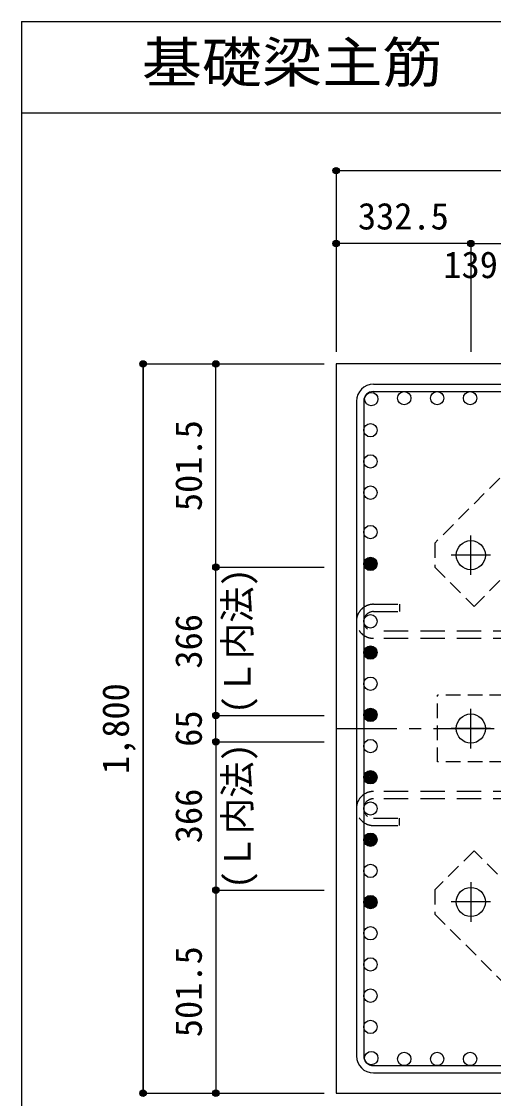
# Model space of a CAD drawing. Units: millimetres at full size, sheet at 1:30. Extents: x -5973 to 5954, y -4195 to 4201.
# Drawn here: x -5973 to -4807, y 1543 to 4201 of the extents above; entities that cross this region are included whole.
import ezdxf
from ezdxf.enums import TextEntityAlignment as Align

# ---------------------------------------------------------------- set-up
doc = ezdxf.new("R2010")
doc.units = ezdxf.units.MM
doc.header["$LTSCALE"] = 30
doc.header["$PDMODE"] = 32
doc.header["$PDSIZE"] = 15
for name, pattern in [('CHAIN1', [8, 5, -1, 1, -1]), ('DASHED1', [1.8, 1.2, -0.6]), ('DASHED2', [3, 2, -1])]:
    doc.linetypes.add(name, pattern=pattern)
for name, color, linetype in [('0-1_躯体線', 2, 'Continuous'), ('0-2_アンカーボルト', 4, 'CHAIN1'), ('0-3_立上り筋', 4, 'Continuous'), ('0-4_フープ筋', 7, 'Continuous'), ('0-7_文字', 4, 'Continuous'), ('0-9_プレート', 4, 'DASHED1'), ('0-C', 7, 'DASHED2'), ('0-D_寸法', 4, 'Continuous'), ('6-7_文字', 7, 'Continuous'), ('F-0_枠', 6, 'Continuous')]:
    doc.layers.add(name, color=color, linetype=linetype)
doc.styles.add('ＭＳ ゴシック', font='')
doc.styles.get('ＭＳ ゴシック').set_extended_font_data('MS Gothic')

msp = doc.modelspace()

# ---------------------------------------------------------------- linework, layer by layer
at = {"layer": '0-1_躯体線'}
for p, q in [((-2995.8, 3356.03), (-5195.8, 3356.03)), ((-5195.8, 3356.03), (-5195.8, 1556.03)), ((-5195.8, 1556.03), (-4577.8, 1556.03))]:
    msp.add_line(p, q, dxfattribs=at)
at = {"layer": '0-2_アンカーボルト'}
for p, q in [((-4863.3, 2835.23), (-4863.3, 2932.73)), ((-4814.6, 2884.03), (-4912.1, 2884.03)), ((-4863.3, 2407.23), (-4863.3, 2504.73)), ((-4814.6, 2456.03), (-4912.1, 2456.03)), ((-4863.3, 2076.73), (-4863.3, 1979.23)), ((-4814.5, 2028.03), (-4912, 2028.03))]:
    msp.add_line(p, q, dxfattribs=at)
at = {"layer": '0-2_アンカーボルト', "color": 3, "linetype": 'Continuous'}
for centre in [(-4863.3, 2884.03), (-4863.3, 2456.03), (-4863.3, 2028.03)]:
    msp.add_circle(centre, 36, dxfattribs=at)
at = {"layer": '0-3_立上り筋', "color": 3}
for centre in [(-5109.1, 3269.33), (-5027.77, 3271.53), (-4946.44, 3271.53), (-4865.11, 3271.53), (-5111.3, 3192.33), (-5111.3, 3115.33), (-5111.3, 3038.33), (-5111.3, 2941.03), (-5111.3, 2862.53), (-5111.3, 2720.73), (-5111.3, 2643.73), (-5111.3, 2566.73), (-5111.3, 2489.73), (-5111.3, 2412.73), (-5111.3, 2335.73), (-5111.3, 2258.73), (-5111.3, 2181.73), (-5111.3, 2104.73), (-5111.3, 2027.73), (-5111.3, 1950.73), (-5111.3, 1873.73), (-5111.3, 1796.73), (-5111.3, 1719.73), (-5109.1, 1642.73), (-5027.77, 1640.53), (-4946.44, 1640.53), (-4865.11, 1640.53)]:
    msp.add_circle(centre, 16.5, dxfattribs=at)
at = {"layer": '0-3_立上り筋'}
for centre, radius in [((-5111.3, 2862.53), 14.85), ((-5111.3, 2862.53), 13.2), ((-5111.3, 2862.53), 11.55), ((-5111.3, 2862.53), 9.9), ((-5111.3, 2862.53), 8.25), ((-5111.3, 2862.53), 6.6), ((-5111.3, 2862.53), 4.95), ((-5111.3, 2862.53), 3.3), ((-5111.3, 2862.53), 1.65), ((-5111.3, 2643.73), 14.85), ((-5111.3, 2643.73), 13.2), ((-5111.3, 2643.73), 11.55), ((-5111.3, 2643.73), 9.9), ((-5111.3, 2643.73), 8.25), ((-5111.3, 2643.73), 6.6), ((-5111.3, 2643.73), 4.95), ((-5111.3, 2643.73), 3.3), ((-5111.3, 2643.73), 1.65), ((-5111.3, 2489.73), 14.85), ((-5111.3, 2489.73), 13.2), ((-5111.3, 2489.73), 11.55), ((-5111.3, 2489.73), 9.9), ((-5111.3, 2489.73), 8.25), ((-5111.3, 2489.73), 6.6), ((-5111.3, 2489.73), 4.95), ((-5111.3, 2489.73), 3.3), ((-5111.3, 2489.73), 1.65), ((-5111.3, 2335.73), 14.85), ((-5111.3, 2335.73), 13.2), ((-5111.3, 2335.73), 11.55), ((-5111.3, 2335.73), 9.9), ((-5111.3, 2335.73), 8.25), ((-5111.3, 2335.73), 6.6), ((-5111.3, 2335.73), 4.95), ((-5111.3, 2335.73), 3.3), ((-5111.3, 2335.73), 1.65), ((-5111.3, 2181.73), 14.85), ((-5111.3, 2181.73), 13.2), ((-5111.3, 2181.73), 11.55), ((-5111.3, 2181.73), 9.9), ((-5111.3, 2181.73), 8.25), ((-5111.3, 2181.73), 6.6), ((-5111.3, 2181.73), 4.95), ((-5111.3, 2181.73), 3.3), ((-5111.3, 2181.73), 1.65), ((-5111.3, 2027.73), 14.85), ((-5111.3, 2027.73), 13.2), ((-5111.3, 2027.73), 11.55), ((-5111.3, 2027.73), 9.9), ((-5111.3, 2027.73), 8.25), ((-5111.3, 2027.73), 6.6), ((-5111.3, 2027.73), 4.95), ((-5111.3, 2027.73), 3.3), ((-5111.3, 2027.73), 1.65)]:
    msp.add_circle(centre, radius, dxfattribs=at)
at = {"layer": '0-4_フープ筋'}
for p, q in [((-5103.8, 3306.03), (-3487.8, 3306.03)), ((-5103.8, 3288.03), (-3487.8, 3288.03)), ((-5145.8, 3264.03), (-5145.8, 1648.03)), ((-5127.8, 3264.03), (-5127.8, 1648.03)), ((-5103.8, 1624.03), (-3487.8, 1624.03)), ((-5103.8, 1606.03), (-3487.8, 1606.03))]:
    msp.add_line(p, q, dxfattribs=at)
for centre, radius, start, end in [((-5103.8, 3264.03), 42, 90, 180), ((-5103.8, 3264.03), 24, 90, 180), ((-5103.8, 1648.03), 42, 180, 270), ((-5103.8, 1648.03), 24, 180, 270)]:
    msp.add_arc(centre, radius, start, end, dxfattribs=at)
at = {"layer": '0-9_プレート'}
for p, q in [((-4753.6, 3112.53), (-4952.3, 2913.83)), ((-4952.3, 2913.83), (-4952.3, 2854.43)), ((-4952.3, 2854.43), (-4855.4, 2757.53)), ((-4855.4, 2757.53), (-4759.3, 2853.63)), ((-4780.8, 2538.53), (-4945.8, 2538.53)), ((-4952.3, 2057.63), (-4952.3, 1998.23)), ((-4952.3, 1998.23), (-4753.6, 1799.53))]:
    msp.add_line(p, q, dxfattribs=at)
for points in [[(-4780.8, 2373.53), (-4945.8, 2373.53), (-4945.8, 2538.53)], [(-4759.3, 2058.43), (-4855.4, 2154.53), (-4952.3, 2057.63)]]:
    msp.add_lwpolyline(points, dxfattribs=at)
at = {"layer": '0-C'}
for p, q in [((-5103.8, 2762.73), (-5039.8, 2762.73)), ((-5103.8, 2744.73), (-5039.8, 2744.73)), ((-5039.8, 2762.73), (-5039.8, 2744.73)), ((-3487.8, 2696.73), (-5103.8, 2696.73)), ((-3487.8, 2678.73), (-5103.8, 2678.73)), ((-3487.8, 2300.73), (-5103.8, 2300.73)), ((-3487.8, 2282.73), (-5103.8, 2282.73)), ((-5103.8, 2234.73), (-5039.8, 2234.73)), ((-5039.8, 2216.73), (-5039.8, 2234.73)), ((-5103.8, 2216.73), (-5039.8, 2216.73))]:
    msp.add_line(p, q, dxfattribs=at)
for centre, radius in [((-5103.8, 2720.73), 42), ((-5103.8, 2720.73), 24), ((-5103.8, 2258.73), 42), ((-5103.8, 2258.73), 24)]:
    msp.add_arc(centre, radius, 90, 270, dxfattribs=at)
at = {"layer": '0-D_寸法'}
for p, q in [((-5195.8, 3833.07), (-5195.8, 3653.07)), ((-5195.8, 3833.07), (-5195.8, 3653.07)), ((-5195.8, 3833.07), (-3395.8, 3833.07)), ((-5195.8, 3833.07), (-3395.8, 3833.07)), ((-5195.8, 3653.07), (-5195.8, 3386.03)), ((-5195.8, 3653.07), (-5195.8, 3386.03)), ((-5195.8, 3653.07), (-5195.8, 3386.03)), ((-4863.3, 3653.07), (-5195.8, 3653.07)), ((-4863.3, 3653.07), (-4863.3, 3386.03)), ((-4863.3, 3653.07), (-4723.8, 3653.07)), ((-5672.84, 3356.03), (-5492.84, 3356.03)), ((-5672.84, 3356.03), (-5492.84, 3356.03)), ((-5672.84, 3356.03), (-5672.84, 1556.03)), ((-5672.84, 1556.03), (-5672.84, 3356.03)), ((-5492.84, 3356.03), (-5225.8, 3356.03)), ((-5492.84, 3356.03), (-5225.8, 3356.03)), ((-5492.84, 2854.53), (-5492.84, 3356.03)), ((-5492.84, 2488.53), (-5492.84, 2854.53)), ((-5492.84, 2854.53), (-5225.8, 2854.53)), ((-5492.84, 2854.53), (-5225.8, 2854.53)), ((-5492.84, 2423.53), (-5492.84, 2488.53)), ((-5492.84, 2488.53), (-5225.8, 2488.53)), ((-5492.84, 2423.53), (-5225.8, 2423.53)), ((-5492.84, 2057.53), (-5225.8, 2057.53)), ((-5492.84, 2057.53), (-5225.8, 2057.53)), ((-5672.84, 1556.03), (-5492.84, 1556.03)), ((-5492.84, 1556.03), (-5225.8, 1556.03)), ((-5492.84, 1556.03), (-5225.8, 1556.03)), ((-5492.84, 1556.03), (-5225.8, 1556.03))]:
    msp.add_line(p, q, dxfattribs=at)
at = {"layer": '0-D_寸法', "linetype": 'CHAIN1'}
msp.add_line((-5195.8, 2456.03), (-3395.8, 2456.03), dxfattribs=at)
at = {"layer": '0-D_寸法'}
msp.add_lwpolyline([(-5492.84, 2423.53), (-5492.84, 2057.53), (-5492.84, 1556.03)], dxfattribs=at)
for centre, radius in [((-5195.8, 3833.07), 8), ((-5195.8, 3833.07), 7.2), ((-5195.8, 3833.07), 6.4), ((-5195.8, 3833.07), 5.6), ((-5195.8, 3833.07), 4.8), ((-5195.8, 3833.07), 4), ((-5195.8, 3833.07), 3.2), ((-5195.8, 3833.07), 2.4), ((-5195.8, 3833.07), 1.6), ((-5195.8, 3833.07), 0.8), ((-5195.8, 3653.07), 8), ((-5195.8, 3653.07), 7.2), ((-5195.8, 3653.07), 6.4), ((-5195.8, 3653.07), 5.6), ((-5195.8, 3653.07), 4.8), ((-5195.8, 3653.07), 4), ((-5195.8, 3653.07), 3.2), ((-5195.8, 3653.07), 2.4), ((-5195.8, 3653.07), 1.6), ((-5195.8, 3653.07), 0.8), ((-4863.3, 3653.07), 8), ((-4863.3, 3653.07), 7.2), ((-4863.3, 3653.07), 6.4), ((-4863.3, 3653.07), 5.6), ((-4863.3, 3653.07), 4.8), ((-4863.3, 3653.07), 4), ((-4863.3, 3653.07), 3.2), ((-4863.3, 3653.07), 2.4), ((-4863.3, 3653.07), 1.6), ((-4863.3, 3653.07), 0.8), ((-5672.84, 3356.03), 8), ((-5672.84, 3356.03), 7.2), ((-5672.84, 3356.03), 6.4), ((-5672.84, 3356.03), 5.6), ((-5672.84, 3356.03), 4.8), ((-5672.84, 3356.03), 4), ((-5672.84, 3356.03), 3.2), ((-5672.84, 3356.03), 2.4), ((-5672.84, 3356.03), 1.6), ((-5672.84, 3356.03), 0.8), ((-5492.84, 3356.03), 8), ((-5492.84, 3356.03), 7.2), ((-5492.84, 3356.03), 6.4), ((-5492.84, 3356.03), 5.6), ((-5492.84, 3356.03), 4.8), ((-5492.84, 3356.03), 4), ((-5492.84, 3356.03), 3.2), ((-5492.84, 3356.03), 2.4), ((-5492.84, 3356.03), 1.6), ((-5492.84, 3356.03), 0.8), ((-5492.84, 2854.53), 8), ((-5492.84, 2854.53), 7.2), ((-5492.84, 2854.53), 6.4), ((-5492.84, 2854.53), 5.6), ((-5492.84, 2854.53), 4.8), ((-5492.84, 2854.53), 4), ((-5492.84, 2854.53), 3.2), ((-5492.84, 2854.53), 2.4), ((-5492.84, 2854.53), 1.6), ((-5492.84, 2854.53), 0.8), ((-5492.84, 2488.53), 8), ((-5492.84, 2488.53), 7.2), ((-5492.84, 2488.53), 6.4), ((-5492.84, 2488.53), 5.6), ((-5492.84, 2488.53), 4.8), ((-5492.84, 2488.53), 4), ((-5492.84, 2488.53), 3.2), ((-5492.84, 2488.53), 2.4), ((-5492.84, 2488.53), 1.6), ((-5492.84, 2488.53), 0.8), ((-5492.84, 2423.53), 8), ((-5492.84, 2423.53), 7.2), ((-5492.84, 2423.53), 6.4), ((-5492.84, 2423.53), 5.6), ((-5492.84, 2423.53), 4.8), ((-5492.84, 2423.53), 4), ((-5492.84, 2423.53), 3.2), ((-5492.84, 2423.53), 2.4), ((-5492.84, 2423.53), 1.6), ((-5492.84, 2423.53), 0.8), ((-5492.84, 2057.53), 8), ((-5492.84, 2057.53), 7.2), ((-5492.84, 2057.53), 6.4), ((-5492.84, 2057.53), 5.6), ((-5492.84, 2057.53), 4.8), ((-5492.84, 2057.53), 4), ((-5492.84, 2057.53), 3.2), ((-5492.84, 2057.53), 2.4), ((-5492.84, 2057.53), 1.6), ((-5492.84, 2057.53), 0.8), ((-5672.84, 1556.03), 8), ((-5672.84, 1556.03), 7.2), ((-5672.84, 1556.03), 6.4), ((-5672.84, 1556.03), 5.6), ((-5672.84, 1556.03), 4.8), ((-5672.84, 1556.03), 4), ((-5672.84, 1556.03), 3.2), ((-5672.84, 1556.03), 2.4), ((-5672.84, 1556.03), 1.6), ((-5672.84, 1556.03), 0.8), ((-5492.84, 1556.03), 8), ((-5492.84, 1556.03), 7.2), ((-5492.84, 1556.03), 6.4), ((-5492.84, 1556.03), 5.6), ((-5492.84, 1556.03), 4.8), ((-5492.84, 1556.03), 4), ((-5492.84, 1556.03), 3.2), ((-5492.84, 1556.03), 2.4), ((-5492.84, 1556.03), 1.6), ((-5492.84, 1556.03), 0.8)]:
    msp.add_circle(centre, radius, dxfattribs=at)
at = {"layer": '0-D_寸法', "color": 7}
for p in [(-5195.8, 3833.07), (-5195.8, 3833.07), (-5195.8, 3653.07), (-5195.8, 3653.07), (-4863.3, 3653.07), (-4863.3, 3653.07), (-5672.84, 3356.03), (-5492.84, 3356.03), (-5492.84, 3356.03), (-5492.84, 2854.53), (-5492.84, 2854.53), (-5492.84, 2488.53), (-5492.84, 2488.53), (-5492.84, 2423.53), (-5492.84, 2423.53), (-5492.84, 2057.53), (-5492.84, 2057.53), (-5672.84, 1556.03), (-5492.84, 1556.03), (-5492.84, 1556.03)]:
    msp.add_point(p, dxfattribs=at)
at = {"layer": 'F-0_枠'}
for q in [(5954.1, 4201.15), (-5972.88, -4195.24)]:
    msp.add_line((-5972.88, 4201.15), q, dxfattribs=at)
at = {"layer": 'F-0_枠', "color": 2}
msp.add_line((-5972.88, 3976.15), (3723.6, 3976.15), dxfattribs=at)

# ---------------------------------------------------------------- texts
at = {"layer": '0-7_文字', "style": 'ＭＳ ゴシック'}
for p in [(-5387.27, 2491.98), (-5387.27, 2060.08)]:
    msp.add_text('(Ｌ内法)', height=65.98, rotation=90, dxfattribs=at).set_placement(p, align=Align.BOTTOM_LEFT)
at = {"layer": '0-D_寸法', "style": 'ＭＳ ゴシック'}
for s, p in [('332.5', (-5142.05, 3668.07)), ('139.5', (-4931.05, 3548.07))]:
    msp.add_text(s, height=65.98, dxfattribs=at).set_placement(p, align=Align.BOTTOM_LEFT)
for s, p in [('501.5', (-5507.84, 2992.78)), ('366', (-5507.84, 2604.03)), ('1,800', (-5687.84, 2343.53)), ('65', (-5507.84, 2411.03)), ('366', (-5507.84, 2173.03)), ('501.5', (-5507.84, 1694.28))]:
    msp.add_text(s, height=65.98, rotation=90, dxfattribs=at).set_placement(p, align=Align.BOTTOM_LEFT)
at = {"layer": '6-7_文字', "color": 2, "style": 'ＭＳ ゴシック', "width": 1.1}
msp.add_text('\u3000\u3000基礎梁主筋\u3000５本タイプ', height=98.97, dxfattribs=at).set_placement((-5972.88, 4021.15), align=Align.BOTTOM_LEFT)

doc.saveas('drawing.dxf')
